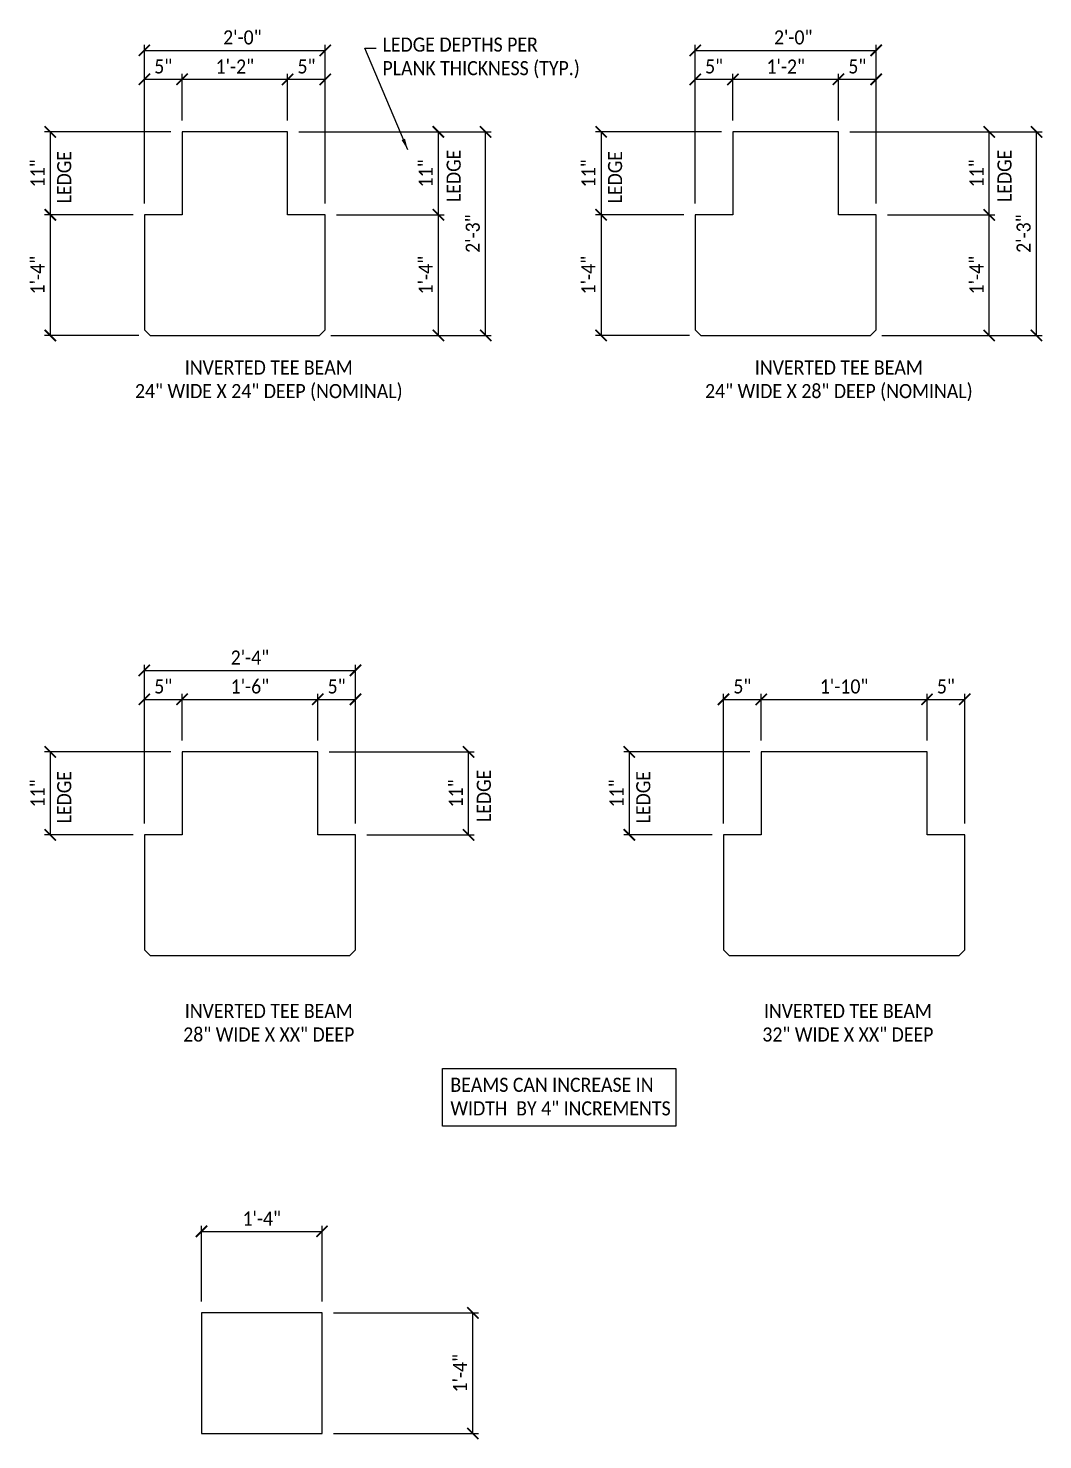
# Model space of a CAD drawing. Header units: inches. Extents: x -3086 to -2603, y 2997 to 3341.
# Drawn here: x -2962.8 to -2828.3, y 3142.2 to 3329.4 of the extents above; entities that cross this region are included whole.
import ezdxf

# ---------------------------------------------------------------- set-up
doc = ezdxf.new("R2010")
doc.units = ezdxf.units.IN
doc.header["$LTSCALE"] = 0.5
doc.header["$MEASUREMENT"] = 0
doc.layers.add('PC Beams', color=1, linetype='Continuous')
doc.layers.add('PC PLK - DIMENSION', color=220, linetype='Continuous')
doc.layers.get('0').freeze()
doc.styles.add('CMC-NARROW', font='calibril.ttf', dxfattribs={"width": 0.9})
doc.dimstyles.new('CMC-NARROW', dxfattribs={"dimscale": 96, "dimtxt": 0.078125, "dimasz": 0.0625, "dimexe": 0.03125, "dimexo": 0.0625, "dimgap": 0.03125, "dimtad": 1, "dimdec": 4, "dimzin": 3, "dimdsep": 46, "dimlunit": 4, "dimtxsty": 'CMC-NARROW', "dimblk": 'ARCHTICK', "dimcen": 0, "dimclrd": 256, "dimclre": 256, "dimclrt": 256, "dimazin": 1, "dimtfac": 0.75, "dimtdec": 4, "dimtofl": 0, "dimtmove": 1, "dimatfit": 0, "dimfxl": 1, "dimtfillclr": 256, "dimfrac": 1, "dimtzin": 0, "dimlwd": -1, "dimlwe": -1, "dimarcsym": 0})

# ---------------------------------------------------------------- blocks, each defined once
blk = doc.blocks.new('_ArchTick')
at = {"color": 0, "linetype": 'ByBlock', "const_width": 0.15}
blk.add_lwpolyline([(-0.5, -0.5), (0.5, 0.5)], dxfattribs=at)
blk = doc.blocks.new('*D322')
at = {"layer": 'Defpoints', "color": 0, "transparency": 16777216}
for p in [(-2850.36, 3326.5), (-2874.36, 3304.69), (-2850.36, 3304.69)]:
    blk.add_point(p, dxfattribs=at)
at = {"layer": 'PC PLK - DIMENSION', "transparency": 16777216}
for p, q in [((-2874.36, 3306.19), (-2874.36, 3327.25)), ((-2850.36, 3306.19), (-2850.36, 3327.25)), ((-2874.36, 3326.5), (-2850.36, 3326.5))]:
    blk.add_line(p, q, dxfattribs=at)
at = {"layer": 'PC PLK - DIMENSION', "transparency": 16777216, "xscale": 1.5, "yscale": 1.5, "zscale": 1.5, "rotation": 180}
blk.add_blockref('_ArchTick', (-2874.36, 3326.5), dxfattribs=at)
at = {"layer": 'PC PLK - DIMENSION', "transparency": 16777216, "xscale": 1.5, "yscale": 1.5, "zscale": 1.5}
blk.add_blockref('_ArchTick', (-2850.36, 3326.5), dxfattribs=at)
at = {"layer": 'PC PLK - DIMENSION', "transparency": 16777216, "insert": (-2861.36, 3328.21), "char_height": 1.875, "attachment_point": 5, "style": 'CMC-NARROW'}
blk.add_mtext('2\'-0"', dxfattribs=at)
blk = doc.blocks.new('*D323')
at = {"layer": 'Defpoints', "color": 0, "transparency": 16777216}
for p in [(-2869.36, 3322.66), (-2869.36, 3315.69), (-2874.36, 3304.69)]:
    blk.add_point(p, dxfattribs=at)
at = {"layer": 'PC PLK - DIMENSION', "transparency": 16777216}
for p, q in [((-2874.36, 3306.19), (-2874.36, 3323.41)), ((-2869.36, 3317.19), (-2869.36, 3323.41)), ((-2874.36, 3322.66), (-2869.36, 3322.66))]:
    blk.add_line(p, q, dxfattribs=at)
at = {"layer": 'PC PLK - DIMENSION', "transparency": 16777216, "xscale": 1.5, "yscale": 1.5, "zscale": 1.5, "rotation": 180}
blk.add_blockref('_ArchTick', (-2874.36, 3322.66), dxfattribs=at)
at = {"layer": 'PC PLK - DIMENSION', "transparency": 16777216, "xscale": 1.5, "yscale": 1.5, "zscale": 1.5}
blk.add_blockref('_ArchTick', (-2869.36, 3322.66), dxfattribs=at)
at = {"layer": 'PC PLK - DIMENSION', "transparency": 16777216, "insert": (-2871.86, 3324.36), "char_height": 1.875, "attachment_point": 5, "style": 'CMC-NARROW'}
blk.add_mtext('5"', dxfattribs=at)
blk = doc.blocks.new('*D324')
at = {"layer": 'Defpoints', "color": 0, "transparency": 16777216}
for p in [(-2855.36, 3322.66), (-2869.36, 3315.69), (-2855.36, 3315.69)]:
    blk.add_point(p, dxfattribs=at)
at = {"layer": 'PC PLK - DIMENSION', "transparency": 16777216}
for p, q in [((-2869.36, 3317.19), (-2869.36, 3323.41)), ((-2855.36, 3317.19), (-2855.36, 3323.41)), ((-2869.36, 3322.66), (-2855.36, 3322.66))]:
    blk.add_line(p, q, dxfattribs=at)
at = {"layer": 'PC PLK - DIMENSION', "transparency": 16777216, "xscale": 1.5, "yscale": 1.5, "zscale": 1.5, "rotation": 180}
blk.add_blockref('_ArchTick', (-2869.36, 3322.66), dxfattribs=at)
at = {"layer": 'PC PLK - DIMENSION', "transparency": 16777216, "xscale": 1.5, "yscale": 1.5, "zscale": 1.5}
blk.add_blockref('_ArchTick', (-2855.36, 3322.66), dxfattribs=at)
at = {"layer": 'PC PLK - DIMENSION', "transparency": 16777216, "insert": (-2862.36, 3324.35), "char_height": 1.875, "attachment_point": 5, "style": 'CMC-NARROW'}
blk.add_mtext('1\'-2"', dxfattribs=at)
blk = doc.blocks.new('*D325')
at = {"layer": 'Defpoints', "color": 0, "transparency": 16777216}
for p in [(-2850.36, 3322.66), (-2855.36, 3315.69), (-2850.36, 3304.69)]:
    blk.add_point(p, dxfattribs=at)
at = {"layer": 'PC PLK - DIMENSION', "transparency": 16777216}
for p, q in [((-2855.36, 3317.19), (-2855.36, 3323.41)), ((-2850.36, 3306.19), (-2850.36, 3323.41)), ((-2855.36, 3322.66), (-2850.36, 3322.66))]:
    blk.add_line(p, q, dxfattribs=at)
at = {"layer": 'PC PLK - DIMENSION', "transparency": 16777216, "xscale": 1.5, "yscale": 1.5, "zscale": 1.5, "rotation": 180}
blk.add_blockref('_ArchTick', (-2855.36, 3322.66), dxfattribs=at)
at = {"layer": 'PC PLK - DIMENSION', "transparency": 16777216, "xscale": 1.5, "yscale": 1.5, "zscale": 1.5}
blk.add_blockref('_ArchTick', (-2850.36, 3322.66), dxfattribs=at)
at = {"layer": 'PC PLK - DIMENSION', "transparency": 16777216, "insert": (-2852.86, 3324.36), "char_height": 1.875, "attachment_point": 5, "style": 'CMC-NARROW'}
blk.add_mtext('5"', dxfattribs=at)
blk = doc.blocks.new('*D326')
at = {"layer": 'Defpoints', "color": 0, "transparency": 16777216}
for p in [(-2855.36, 3315.69), (-2829.09, 3315.69), (-2851.11, 3288.69)]:
    blk.add_point(p, dxfattribs=at)
at = {"layer": 'PC PLK - DIMENSION', "transparency": 16777216}
for p, q in [((-2853.86, 3315.69), (-2828.34, 3315.69)), ((-2829.09, 3288.69), (-2829.09, 3315.69)), ((-2849.61, 3288.69), (-2828.34, 3288.69))]:
    blk.add_line(p, q, dxfattribs=at)
at = {"layer": 'PC PLK - DIMENSION', "transparency": 16777216, "xscale": 1.5, "yscale": 1.5, "zscale": 1.5}
for p, rotation in [((-2829.09, 3315.69), 90), ((-2829.09, 3288.69), 270)]:
    blk.add_blockref('_ArchTick', p, dxfattribs=dict(at, rotation=rotation))
at = {"layer": 'PC PLK - DIMENSION', "transparency": 16777216, "insert": (-2830.79, 3302.19), "char_height": 1.875, "attachment_point": 5, "rotation": 90, "style": 'CMC-NARROW'}
blk.add_mtext('2\'-3"', dxfattribs=at)
blk = doc.blocks.new('*D327')
at = {"layer": 'Defpoints', "color": 0, "transparency": 16777216}
for p in [(-2850.36, 3304.69), (-2835.36, 3304.69), (-2851.11, 3288.69)]:
    blk.add_point(p, dxfattribs=at)
at = {"layer": 'PC PLK - DIMENSION', "transparency": 16777216}
for p, q in [((-2848.86, 3304.69), (-2834.61, 3304.69)), ((-2835.36, 3288.69), (-2835.36, 3304.69)), ((-2849.61, 3288.69), (-2834.61, 3288.69))]:
    blk.add_line(p, q, dxfattribs=at)
at = {"layer": 'PC PLK - DIMENSION', "transparency": 16777216, "xscale": 1.5, "yscale": 1.5, "zscale": 1.5}
for p, rotation in [((-2835.36, 3304.69), 90), ((-2835.36, 3288.69), 270)]:
    blk.add_blockref('_ArchTick', p, dxfattribs=dict(at, rotation=rotation))
at = {"layer": 'PC PLK - DIMENSION', "transparency": 16777216, "insert": (-2837.05, 3296.69), "char_height": 1.875, "attachment_point": 5, "rotation": 90, "style": 'CMC-NARROW'}
blk.add_mtext('1\'-4"', dxfattribs=at)
blk = doc.blocks.new('*D328')
at = {"layer": 'Defpoints', "color": 0, "transparency": 16777216}
for p in [(-2855.36, 3315.69), (-2835.36, 3315.69), (-2850.36, 3304.69)]:
    blk.add_point(p, dxfattribs=at)
at = {"layer": 'PC PLK - DIMENSION', "transparency": 16777216}
for p, q in [((-2853.86, 3315.69), (-2834.61, 3315.69)), ((-2835.36, 3304.69), (-2835.36, 3315.69)), ((-2848.86, 3304.69), (-2834.61, 3304.69))]:
    blk.add_line(p, q, dxfattribs=at)
at = {"layer": 'PC PLK - DIMENSION', "transparency": 16777216, "xscale": 1.5, "yscale": 1.5, "zscale": 1.5}
for p, rotation in [((-2835.36, 3315.69), 90), ((-2835.36, 3304.69), 270)]:
    blk.add_blockref('_ArchTick', p, dxfattribs=dict(at, rotation=rotation))
at = {"layer": 'PC PLK - DIMENSION', "transparency": 16777216, "insert": (-2837.05, 3310.19), "char_height": 1.875, "attachment_point": 5, "rotation": 90, "style": 'CMC-NARROW'}
blk.add_mtext('11"', dxfattribs=at)
blk = doc.blocks.new('*D333')
at = {"layer": 'Defpoints', "color": 0, "transparency": 16777216}
for p in [(-2869.36, 3315.69), (-2886.84, 3304.69), (-2874.36, 3304.69)]:
    blk.add_point(p, dxfattribs=at)
at = {"layer": 'PC PLK - DIMENSION', "transparency": 16777216}
for p, q in [((-2870.86, 3315.69), (-2887.59, 3315.69)), ((-2886.84, 3315.69), (-2886.84, 3304.69)), ((-2875.86, 3304.69), (-2887.59, 3304.69))]:
    blk.add_line(p, q, dxfattribs=at)
at = {"layer": 'PC PLK - DIMENSION', "transparency": 16777216, "xscale": 1.5, "yscale": 1.5, "zscale": 1.5}
for p, rotation in [((-2886.84, 3315.69), 90), ((-2886.84, 3304.69), 270)]:
    blk.add_blockref('_ArchTick', p, dxfattribs=dict(at, rotation=rotation))
at = {"layer": 'PC PLK - DIMENSION', "transparency": 16777216, "insert": (-2888.53, 3310.19), "char_height": 1.875, "attachment_point": 5, "rotation": 90, "style": 'CMC-NARROW'}
blk.add_mtext('11"', dxfattribs=at)
blk = doc.blocks.new('*D334')
at = {"layer": 'Defpoints', "color": 0, "transparency": 16777216}
for p in [(-2874.36, 3304.69), (-2886.84, 3288.69), (-2873.61, 3288.69)]:
    blk.add_point(p, dxfattribs=at)
at = {"layer": 'PC PLK - DIMENSION', "transparency": 16777216}
for p, q in [((-2875.86, 3304.69), (-2887.59, 3304.69)), ((-2886.84, 3304.69), (-2886.84, 3288.69)), ((-2875.11, 3288.69), (-2887.59, 3288.69))]:
    blk.add_line(p, q, dxfattribs=at)
at = {"layer": 'PC PLK - DIMENSION', "transparency": 16777216, "xscale": 1.5, "yscale": 1.5, "zscale": 1.5}
for p, rotation in [((-2886.84, 3304.69), 90), ((-2886.84, 3288.69), 270)]:
    blk.add_blockref('_ArchTick', p, dxfattribs=dict(at, rotation=rotation))
at = {"layer": 'PC PLK - DIMENSION', "transparency": 16777216, "insert": (-2888.54, 3296.69), "char_height": 1.875, "attachment_point": 5, "rotation": 90, "style": 'CMC-NARROW'}
blk.add_mtext('1\'-4"', dxfattribs=at)
blk = doc.blocks.new('*D370')
at = {"layer": 'Defpoints', "color": 0, "transparency": 16777216}
for p in [(-2923.43, 3326.5), (-2947.43, 3304.69), (-2923.43, 3304.69)]:
    blk.add_point(p, dxfattribs=at)
at = {"layer": 'PC PLK - DIMENSION', "transparency": 16777216}
for p, q in [((-2947.43, 3306.19), (-2947.43, 3327.25)), ((-2923.43, 3306.19), (-2923.43, 3327.25)), ((-2947.43, 3326.5), (-2923.43, 3326.5))]:
    blk.add_line(p, q, dxfattribs=at)
at = {"layer": 'PC PLK - DIMENSION', "transparency": 16777216, "xscale": 1.5, "yscale": 1.5, "zscale": 1.5, "rotation": 180}
blk.add_blockref('_ArchTick', (-2947.43, 3326.5), dxfattribs=at)
at = {"layer": 'PC PLK - DIMENSION', "transparency": 16777216, "xscale": 1.5, "yscale": 1.5, "zscale": 1.5}
blk.add_blockref('_ArchTick', (-2923.43, 3326.5), dxfattribs=at)
at = {"layer": 'PC PLK - DIMENSION', "transparency": 16777216, "insert": (-2934.43, 3328.21), "char_height": 1.875, "attachment_point": 5, "style": 'CMC-NARROW'}
blk.add_mtext('2\'-0"', dxfattribs=at)
blk = doc.blocks.new('*D371')
at = {"layer": 'Defpoints', "color": 0, "transparency": 16777216}
for p in [(-2942.43, 3322.66), (-2942.43, 3315.69), (-2947.43, 3304.69)]:
    blk.add_point(p, dxfattribs=at)
at = {"layer": 'PC PLK - DIMENSION', "transparency": 16777216}
for p, q in [((-2947.43, 3306.19), (-2947.43, 3323.41)), ((-2942.43, 3317.19), (-2942.43, 3323.41)), ((-2947.43, 3322.66), (-2942.43, 3322.66))]:
    blk.add_line(p, q, dxfattribs=at)
at = {"layer": 'PC PLK - DIMENSION', "transparency": 16777216, "xscale": 1.5, "yscale": 1.5, "zscale": 1.5, "rotation": 180}
blk.add_blockref('_ArchTick', (-2947.43, 3322.66), dxfattribs=at)
at = {"layer": 'PC PLK - DIMENSION', "transparency": 16777216, "xscale": 1.5, "yscale": 1.5, "zscale": 1.5}
blk.add_blockref('_ArchTick', (-2942.43, 3322.66), dxfattribs=at)
at = {"layer": 'PC PLK - DIMENSION', "transparency": 16777216, "insert": (-2944.93, 3324.36), "char_height": 1.875, "attachment_point": 5, "style": 'CMC-NARROW'}
blk.add_mtext('5"', dxfattribs=at)
blk = doc.blocks.new('*D372')
at = {"layer": 'Defpoints', "color": 0, "transparency": 16777216}
for p in [(-2928.43, 3322.66), (-2942.43, 3315.69), (-2928.43, 3315.69)]:
    blk.add_point(p, dxfattribs=at)
at = {"layer": 'PC PLK - DIMENSION', "transparency": 16777216}
for p, q in [((-2942.43, 3317.19), (-2942.43, 3323.41)), ((-2928.43, 3317.19), (-2928.43, 3323.41)), ((-2942.43, 3322.66), (-2928.43, 3322.66))]:
    blk.add_line(p, q, dxfattribs=at)
at = {"layer": 'PC PLK - DIMENSION', "transparency": 16777216, "xscale": 1.5, "yscale": 1.5, "zscale": 1.5, "rotation": 180}
blk.add_blockref('_ArchTick', (-2942.43, 3322.66), dxfattribs=at)
at = {"layer": 'PC PLK - DIMENSION', "transparency": 16777216, "xscale": 1.5, "yscale": 1.5, "zscale": 1.5}
blk.add_blockref('_ArchTick', (-2928.43, 3322.66), dxfattribs=at)
at = {"layer": 'PC PLK - DIMENSION', "transparency": 16777216, "insert": (-2935.43, 3324.35), "char_height": 1.875, "attachment_point": 5, "style": 'CMC-NARROW'}
blk.add_mtext('1\'-2"', dxfattribs=at)
blk = doc.blocks.new('*D373')
at = {"layer": 'Defpoints', "color": 0, "transparency": 16777216}
for p in [(-2923.43, 3322.66), (-2928.43, 3315.69), (-2923.43, 3304.69)]:
    blk.add_point(p, dxfattribs=at)
at = {"layer": 'PC PLK - DIMENSION', "transparency": 16777216}
for p, q in [((-2928.43, 3317.19), (-2928.43, 3323.41)), ((-2923.43, 3306.19), (-2923.43, 3323.41)), ((-2928.43, 3322.66), (-2923.43, 3322.66))]:
    blk.add_line(p, q, dxfattribs=at)
at = {"layer": 'PC PLK - DIMENSION', "transparency": 16777216, "xscale": 1.5, "yscale": 1.5, "zscale": 1.5, "rotation": 180}
blk.add_blockref('_ArchTick', (-2928.43, 3322.66), dxfattribs=at)
at = {"layer": 'PC PLK - DIMENSION', "transparency": 16777216, "xscale": 1.5, "yscale": 1.5, "zscale": 1.5}
blk.add_blockref('_ArchTick', (-2923.43, 3322.66), dxfattribs=at)
at = {"layer": 'PC PLK - DIMENSION', "transparency": 16777216, "insert": (-2925.93, 3324.36), "char_height": 1.875, "attachment_point": 5, "style": 'CMC-NARROW'}
blk.add_mtext('5"', dxfattribs=at)
blk = doc.blocks.new('*D374')
at = {"layer": 'Defpoints', "color": 0, "transparency": 16777216}
for p in [(-2928.43, 3315.69), (-2902.16, 3315.69), (-2924.18, 3288.69)]:
    blk.add_point(p, dxfattribs=at)
at = {"layer": 'PC PLK - DIMENSION', "transparency": 16777216}
for p, q in [((-2926.93, 3315.69), (-2901.41, 3315.69)), ((-2902.16, 3288.69), (-2902.16, 3315.69)), ((-2922.68, 3288.69), (-2901.41, 3288.69))]:
    blk.add_line(p, q, dxfattribs=at)
at = {"layer": 'PC PLK - DIMENSION', "transparency": 16777216, "xscale": 1.5, "yscale": 1.5, "zscale": 1.5}
for p, rotation in [((-2902.16, 3315.69), 90), ((-2902.16, 3288.69), 270)]:
    blk.add_blockref('_ArchTick', p, dxfattribs=dict(at, rotation=rotation))
at = {"layer": 'PC PLK - DIMENSION', "transparency": 16777216, "insert": (-2903.86, 3302.19), "char_height": 1.875, "attachment_point": 5, "rotation": 90, "style": 'CMC-NARROW'}
blk.add_mtext('2\'-3"', dxfattribs=at)
blk = doc.blocks.new('*D375')
at = {"layer": 'Defpoints', "color": 0, "transparency": 16777216}
for p in [(-2923.43, 3304.69), (-2908.43, 3304.69), (-2924.18, 3288.69)]:
    blk.add_point(p, dxfattribs=at)
at = {"layer": 'PC PLK - DIMENSION', "transparency": 16777216}
for p, q in [((-2921.93, 3304.69), (-2907.68, 3304.69)), ((-2908.43, 3288.69), (-2908.43, 3304.69)), ((-2922.68, 3288.69), (-2907.68, 3288.69))]:
    blk.add_line(p, q, dxfattribs=at)
at = {"layer": 'PC PLK - DIMENSION', "transparency": 16777216, "xscale": 1.5, "yscale": 1.5, "zscale": 1.5}
for p, rotation in [((-2908.43, 3304.69), 90), ((-2908.43, 3288.69), 270)]:
    blk.add_blockref('_ArchTick', p, dxfattribs=dict(at, rotation=rotation))
at = {"layer": 'PC PLK - DIMENSION', "transparency": 16777216, "insert": (-2910.12, 3296.69), "char_height": 1.875, "attachment_point": 5, "rotation": 90, "style": 'CMC-NARROW'}
blk.add_mtext('1\'-4"', dxfattribs=at)
blk = doc.blocks.new('*D376')
at = {"layer": 'Defpoints', "color": 0, "transparency": 16777216}
for p in [(-2928.43, 3315.69), (-2908.43, 3315.69), (-2923.43, 3304.69)]:
    blk.add_point(p, dxfattribs=at)
at = {"layer": 'PC PLK - DIMENSION', "transparency": 16777216}
for p, q in [((-2926.93, 3315.69), (-2907.68, 3315.69)), ((-2908.43, 3304.69), (-2908.43, 3315.69)), ((-2921.93, 3304.69), (-2907.68, 3304.69))]:
    blk.add_line(p, q, dxfattribs=at)
at = {"layer": 'PC PLK - DIMENSION', "transparency": 16777216, "xscale": 1.5, "yscale": 1.5, "zscale": 1.5}
for p, rotation in [((-2908.43, 3315.69), 90), ((-2908.43, 3304.69), 270)]:
    blk.add_blockref('_ArchTick', p, dxfattribs=dict(at, rotation=rotation))
at = {"layer": 'PC PLK - DIMENSION', "transparency": 16777216, "insert": (-2910.12, 3310.19), "char_height": 1.875, "attachment_point": 5, "rotation": 90, "style": 'CMC-NARROW'}
blk.add_mtext('11"', dxfattribs=at)
blk = doc.blocks.new('*D377')
at = {"layer": 'Defpoints', "color": 0, "transparency": 16777216}
for p in [(-2942.43, 3315.69), (-2959.91, 3304.69), (-2947.43, 3304.69)]:
    blk.add_point(p, dxfattribs=at)
at = {"layer": 'PC PLK - DIMENSION', "transparency": 16777216}
for p, q in [((-2943.93, 3315.69), (-2960.66, 3315.69)), ((-2959.91, 3315.69), (-2959.91, 3304.69)), ((-2948.93, 3304.69), (-2960.66, 3304.69))]:
    blk.add_line(p, q, dxfattribs=at)
at = {"layer": 'PC PLK - DIMENSION', "transparency": 16777216, "xscale": 1.5, "yscale": 1.5, "zscale": 1.5}
for p, rotation in [((-2959.91, 3315.69), 90), ((-2959.91, 3304.69), 270)]:
    blk.add_blockref('_ArchTick', p, dxfattribs=dict(at, rotation=rotation))
at = {"layer": 'PC PLK - DIMENSION', "transparency": 16777216, "insert": (-2961.6, 3310.19), "char_height": 1.875, "attachment_point": 5, "rotation": 90, "style": 'CMC-NARROW'}
blk.add_mtext('11"', dxfattribs=at)
blk = doc.blocks.new('*D378')
at = {"layer": 'Defpoints', "color": 0, "transparency": 16777216}
for p in [(-2947.43, 3304.69), (-2959.91, 3288.69), (-2946.68, 3288.69)]:
    blk.add_point(p, dxfattribs=at)
at = {"layer": 'PC PLK - DIMENSION', "transparency": 16777216}
for p, q in [((-2948.93, 3304.69), (-2960.66, 3304.69)), ((-2959.91, 3304.69), (-2959.91, 3288.69)), ((-2948.18, 3288.69), (-2960.66, 3288.69))]:
    blk.add_line(p, q, dxfattribs=at)
at = {"layer": 'PC PLK - DIMENSION', "transparency": 16777216, "xscale": 1.5, "yscale": 1.5, "zscale": 1.5}
for p, rotation in [((-2959.91, 3304.69), 90), ((-2959.91, 3288.69), 270)]:
    blk.add_blockref('_ArchTick', p, dxfattribs=dict(at, rotation=rotation))
at = {"layer": 'PC PLK - DIMENSION', "transparency": 16777216, "insert": (-2961.61, 3296.69), "char_height": 1.875, "attachment_point": 5, "rotation": 90, "style": 'CMC-NARROW'}
blk.add_mtext('1\'-4"', dxfattribs=at)
blk = doc.blocks.new('*D379')
at = {"layer": 'Defpoints', "color": 0, "transparency": 16777216}
for p in [(-2919.43, 3244.26), (-2947.43, 3222.45), (-2919.43, 3222.45)]:
    blk.add_point(p, dxfattribs=at)
at = {"layer": 'PC PLK - DIMENSION', "transparency": 16777216}
for p, q in [((-2947.43, 3223.95), (-2947.43, 3245.01)), ((-2919.43, 3223.95), (-2919.43, 3245.01)), ((-2947.43, 3244.26), (-2919.43, 3244.26))]:
    blk.add_line(p, q, dxfattribs=at)
at = {"layer": 'PC PLK - DIMENSION', "transparency": 16777216, "xscale": 1.5, "yscale": 1.5, "zscale": 1.5, "rotation": 180}
blk.add_blockref('_ArchTick', (-2947.43, 3244.26), dxfattribs=at)
at = {"layer": 'PC PLK - DIMENSION', "transparency": 16777216, "xscale": 1.5, "yscale": 1.5, "zscale": 1.5}
blk.add_blockref('_ArchTick', (-2919.43, 3244.26), dxfattribs=at)
at = {"layer": 'PC PLK - DIMENSION', "transparency": 16777216, "insert": (-2933.43, 3245.96), "char_height": 1.875, "attachment_point": 5, "style": 'CMC-NARROW'}
blk.add_mtext('2\'-4"', dxfattribs=at)
blk = doc.blocks.new('*D380')
at = {"layer": 'Defpoints', "color": 0, "transparency": 16777216}
for p in [(-2942.43, 3240.42), (-2942.43, 3233.45), (-2947.43, 3222.45)]:
    blk.add_point(p, dxfattribs=at)
at = {"layer": 'PC PLK - DIMENSION', "transparency": 16777216}
for p, q in [((-2947.43, 3223.95), (-2947.43, 3241.17)), ((-2942.43, 3234.95), (-2942.43, 3241.17)), ((-2947.43, 3240.42), (-2942.43, 3240.42))]:
    blk.add_line(p, q, dxfattribs=at)
at = {"layer": 'PC PLK - DIMENSION', "transparency": 16777216, "xscale": 1.5, "yscale": 1.5, "zscale": 1.5, "rotation": 180}
blk.add_blockref('_ArchTick', (-2947.43, 3240.42), dxfattribs=at)
at = {"layer": 'PC PLK - DIMENSION', "transparency": 16777216, "xscale": 1.5, "yscale": 1.5, "zscale": 1.5}
blk.add_blockref('_ArchTick', (-2942.43, 3240.42), dxfattribs=at)
at = {"layer": 'PC PLK - DIMENSION', "transparency": 16777216, "insert": (-2944.93, 3242.12), "char_height": 1.875, "attachment_point": 5, "style": 'CMC-NARROW'}
blk.add_mtext('5"', dxfattribs=at)
blk = doc.blocks.new('*D381')
at = {"layer": 'Defpoints', "color": 0, "transparency": 16777216}
for p in [(-2924.43, 3240.42), (-2942.43, 3233.45), (-2924.43, 3233.45)]:
    blk.add_point(p, dxfattribs=at)
at = {"layer": 'PC PLK - DIMENSION', "transparency": 16777216}
for p, q in [((-2942.43, 3234.95), (-2942.43, 3241.17)), ((-2924.43, 3234.95), (-2924.43, 3241.17)), ((-2942.43, 3240.42), (-2924.43, 3240.42))]:
    blk.add_line(p, q, dxfattribs=at)
at = {"layer": 'PC PLK - DIMENSION', "transparency": 16777216, "xscale": 1.5, "yscale": 1.5, "zscale": 1.5, "rotation": 180}
blk.add_blockref('_ArchTick', (-2942.43, 3240.42), dxfattribs=at)
at = {"layer": 'PC PLK - DIMENSION', "transparency": 16777216, "xscale": 1.5, "yscale": 1.5, "zscale": 1.5}
blk.add_blockref('_ArchTick', (-2924.43, 3240.42), dxfattribs=at)
at = {"layer": 'PC PLK - DIMENSION', "transparency": 16777216, "insert": (-2933.43, 3242.12), "char_height": 1.875, "attachment_point": 5, "style": 'CMC-NARROW'}
blk.add_mtext('1\'-6"', dxfattribs=at)
blk = doc.blocks.new('*D382')
at = {"layer": 'Defpoints', "color": 0, "transparency": 16777216}
for p in [(-2919.43, 3240.42), (-2924.43, 3233.45), (-2919.43, 3222.45)]:
    blk.add_point(p, dxfattribs=at)
at = {"layer": 'PC PLK - DIMENSION', "transparency": 16777216}
for p, q in [((-2924.43, 3234.95), (-2924.43, 3241.17)), ((-2919.43, 3223.95), (-2919.43, 3241.17)), ((-2924.43, 3240.42), (-2919.43, 3240.42))]:
    blk.add_line(p, q, dxfattribs=at)
at = {"layer": 'PC PLK - DIMENSION', "transparency": 16777216, "xscale": 1.5, "yscale": 1.5, "zscale": 1.5, "rotation": 180}
blk.add_blockref('_ArchTick', (-2924.43, 3240.42), dxfattribs=at)
at = {"layer": 'PC PLK - DIMENSION', "transparency": 16777216, "xscale": 1.5, "yscale": 1.5, "zscale": 1.5}
blk.add_blockref('_ArchTick', (-2919.43, 3240.42), dxfattribs=at)
at = {"layer": 'PC PLK - DIMENSION', "transparency": 16777216, "insert": (-2921.93, 3242.12), "char_height": 1.875, "attachment_point": 5, "style": 'CMC-NARROW'}
blk.add_mtext('5"', dxfattribs=at)
blk = doc.blocks.new('*D385')
at = {"layer": 'Defpoints', "color": 0, "transparency": 16777216}
for p in [(-2924.43, 3233.45), (-2904.43, 3233.45), (-2919.43, 3222.45)]:
    blk.add_point(p, dxfattribs=at)
at = {"layer": 'PC PLK - DIMENSION', "transparency": 16777216}
for p, q in [((-2922.93, 3233.45), (-2903.68, 3233.45)), ((-2904.43, 3222.45), (-2904.43, 3233.45)), ((-2917.93, 3222.45), (-2903.68, 3222.45))]:
    blk.add_line(p, q, dxfattribs=at)
at = {"layer": 'PC PLK - DIMENSION', "transparency": 16777216, "xscale": 1.5, "yscale": 1.5, "zscale": 1.5}
for p, rotation in [((-2904.43, 3233.45), 90), ((-2904.43, 3222.45), 270)]:
    blk.add_blockref('_ArchTick', p, dxfattribs=dict(at, rotation=rotation))
at = {"layer": 'PC PLK - DIMENSION', "transparency": 16777216, "insert": (-2906.12, 3227.95), "char_height": 1.875, "attachment_point": 5, "rotation": 90, "style": 'CMC-NARROW'}
blk.add_mtext('11"', dxfattribs=at)
blk = doc.blocks.new('*D386')
at = {"layer": 'Defpoints', "color": 0, "transparency": 16777216}
for p in [(-2942.43, 3233.45), (-2959.91, 3222.45), (-2947.43, 3222.45)]:
    blk.add_point(p, dxfattribs=at)
at = {"layer": 'PC PLK - DIMENSION', "transparency": 16777216}
for p, q in [((-2943.93, 3233.45), (-2960.66, 3233.45)), ((-2959.91, 3233.45), (-2959.91, 3222.45)), ((-2948.93, 3222.45), (-2960.66, 3222.45))]:
    blk.add_line(p, q, dxfattribs=at)
at = {"layer": 'PC PLK - DIMENSION', "transparency": 16777216, "xscale": 1.5, "yscale": 1.5, "zscale": 1.5}
for p, rotation in [((-2959.91, 3233.45), 90), ((-2959.91, 3222.45), 270)]:
    blk.add_blockref('_ArchTick', p, dxfattribs=dict(at, rotation=rotation))
at = {"layer": 'PC PLK - DIMENSION', "transparency": 16777216, "insert": (-2961.6, 3227.95), "char_height": 1.875, "attachment_point": 5, "rotation": 90, "style": 'CMC-NARROW'}
blk.add_mtext('11"', dxfattribs=at)
blk = doc.blocks.new('*D388')
at = {"layer": 'Defpoints', "color": 0, "transparency": 16777216}
for p in [(-2923.86, 3169.85), (-2939.86, 3159.04), (-2923.86, 3159.04)]:
    blk.add_point(p, dxfattribs=at)
at = {"layer": 'PC PLK - DIMENSION', "transparency": 16777216}
for p, q in [((-2939.86, 3160.54), (-2939.86, 3170.6)), ((-2939.86, 3169.85), (-2923.86, 3169.85)), ((-2923.86, 3160.54), (-2923.86, 3170.6))]:
    blk.add_line(p, q, dxfattribs=at)
at = {"layer": 'PC PLK - DIMENSION', "transparency": 16777216, "xscale": 1.5, "yscale": 1.5, "zscale": 1.5, "rotation": 180}
blk.add_blockref('_ArchTick', (-2939.86, 3169.85), dxfattribs=at)
at = {"layer": 'PC PLK - DIMENSION', "transparency": 16777216, "xscale": 1.5, "yscale": 1.5, "zscale": 1.5}
blk.add_blockref('_ArchTick', (-2923.86, 3169.85), dxfattribs=at)
at = {"layer": 'PC PLK - DIMENSION', "transparency": 16777216, "insert": (-2931.86, 3171.55), "char_height": 1.875, "attachment_point": 5, "style": 'CMC-NARROW'}
blk.add_mtext('1\'-4"', dxfattribs=at)
blk = doc.blocks.new('*D389')
at = {"layer": 'Defpoints', "color": 0, "transparency": 16777216}
for p in [(-2865.61, 3240.42), (-2865.61, 3233.45), (-2870.61, 3222.45)]:
    blk.add_point(p, dxfattribs=at)
at = {"layer": 'PC PLK - DIMENSION', "transparency": 16777216}
for p, q in [((-2870.61, 3223.95), (-2870.61, 3241.17)), ((-2865.61, 3234.95), (-2865.61, 3241.17)), ((-2870.61, 3240.42), (-2865.61, 3240.42))]:
    blk.add_line(p, q, dxfattribs=at)
at = {"layer": 'PC PLK - DIMENSION', "transparency": 16777216, "xscale": 1.5, "yscale": 1.5, "zscale": 1.5, "rotation": 180}
blk.add_blockref('_ArchTick', (-2870.61, 3240.42), dxfattribs=at)
at = {"layer": 'PC PLK - DIMENSION', "transparency": 16777216, "xscale": 1.5, "yscale": 1.5, "zscale": 1.5}
blk.add_blockref('_ArchTick', (-2865.61, 3240.42), dxfattribs=at)
at = {"layer": 'PC PLK - DIMENSION', "transparency": 16777216, "insert": (-2868.11, 3242.12), "char_height": 1.875, "attachment_point": 5, "style": 'CMC-NARROW'}
blk.add_mtext('5"', dxfattribs=at)
blk = doc.blocks.new('*D390')
at = {"layer": 'Defpoints', "color": 0, "transparency": 16777216}
for p in [(-2843.61, 3240.42), (-2865.61, 3233.45), (-2843.61, 3233.45)]:
    blk.add_point(p, dxfattribs=at)
at = {"layer": 'PC PLK - DIMENSION', "transparency": 16777216}
for p, q in [((-2865.61, 3234.95), (-2865.61, 3241.17)), ((-2843.61, 3234.95), (-2843.61, 3241.17)), ((-2865.61, 3240.42), (-2843.61, 3240.42))]:
    blk.add_line(p, q, dxfattribs=at)
at = {"layer": 'PC PLK - DIMENSION', "transparency": 16777216, "xscale": 1.5, "yscale": 1.5, "zscale": 1.5, "rotation": 180}
blk.add_blockref('_ArchTick', (-2865.61, 3240.42), dxfattribs=at)
at = {"layer": 'PC PLK - DIMENSION', "transparency": 16777216, "xscale": 1.5, "yscale": 1.5, "zscale": 1.5}
blk.add_blockref('_ArchTick', (-2843.61, 3240.42), dxfattribs=at)
at = {"layer": 'PC PLK - DIMENSION', "transparency": 16777216, "insert": (-2854.61, 3242.12), "char_height": 1.875, "attachment_point": 5, "style": 'CMC-NARROW'}
blk.add_mtext('1\'-10"', dxfattribs=at)
blk = doc.blocks.new('*D391')
at = {"layer": 'Defpoints', "color": 0, "transparency": 16777216}
for p in [(-2838.61, 3240.42), (-2843.61, 3233.45), (-2838.61, 3222.45)]:
    blk.add_point(p, dxfattribs=at)
at = {"layer": 'PC PLK - DIMENSION', "transparency": 16777216}
for p, q in [((-2843.61, 3234.95), (-2843.61, 3241.17)), ((-2838.61, 3223.95), (-2838.61, 3241.17)), ((-2843.61, 3240.42), (-2838.61, 3240.42))]:
    blk.add_line(p, q, dxfattribs=at)
at = {"layer": 'PC PLK - DIMENSION', "transparency": 16777216, "xscale": 1.5, "yscale": 1.5, "zscale": 1.5, "rotation": 180}
blk.add_blockref('_ArchTick', (-2843.61, 3240.42), dxfattribs=at)
at = {"layer": 'PC PLK - DIMENSION', "transparency": 16777216, "xscale": 1.5, "yscale": 1.5, "zscale": 1.5}
blk.add_blockref('_ArchTick', (-2838.61, 3240.42), dxfattribs=at)
at = {"layer": 'PC PLK - DIMENSION', "transparency": 16777216, "insert": (-2841.11, 3242.12), "char_height": 1.875, "attachment_point": 5, "style": 'CMC-NARROW'}
blk.add_mtext('5"', dxfattribs=at)
blk = doc.blocks.new('*D392')
at = {"layer": 'Defpoints', "color": 0, "transparency": 16777216}
for p in [(-2923.86, 3159.04), (-2903.86, 3159.04), (-2923.86, 3143.04)]:
    blk.add_point(p, dxfattribs=at)
at = {"layer": 'PC PLK - DIMENSION', "transparency": 16777216}
for p, q in [((-2922.36, 3159.04), (-2903.11, 3159.04)), ((-2903.86, 3143.04), (-2903.86, 3159.04)), ((-2922.36, 3143.04), (-2903.11, 3143.04))]:
    blk.add_line(p, q, dxfattribs=at)
at = {"layer": 'PC PLK - DIMENSION', "transparency": 16777216, "xscale": 1.5, "yscale": 1.5, "zscale": 1.5}
for p, rotation in [((-2903.86, 3159.04), 90), ((-2903.86, 3143.04), 270)]:
    blk.add_blockref('_ArchTick', p, dxfattribs=dict(at, rotation=rotation))
at = {"layer": 'PC PLK - DIMENSION', "transparency": 16777216, "insert": (-2905.55, 3151.04), "char_height": 1.875, "attachment_point": 5, "rotation": 90, "style": 'CMC-NARROW'}
blk.add_mtext('1\'-4"', dxfattribs=at)
blk = doc.blocks.new('*D393')
at = {"layer": 'Defpoints', "color": 0, "transparency": 16777216}
for p in [(-2865.61, 3233.45), (-2883.1, 3222.45), (-2870.61, 3222.45)]:
    blk.add_point(p, dxfattribs=at)
at = {"layer": 'PC PLK - DIMENSION', "transparency": 16777216}
for p, q in [((-2867.11, 3233.45), (-2883.85, 3233.45)), ((-2883.1, 3233.45), (-2883.1, 3222.45)), ((-2872.11, 3222.45), (-2883.85, 3222.45))]:
    blk.add_line(p, q, dxfattribs=at)
at = {"layer": 'PC PLK - DIMENSION', "transparency": 16777216, "xscale": 1.5, "yscale": 1.5, "zscale": 1.5}
for p, rotation in [((-2883.1, 3233.45), 90), ((-2883.1, 3222.45), 270)]:
    blk.add_blockref('_ArchTick', p, dxfattribs=dict(at, rotation=rotation))
at = {"layer": 'PC PLK - DIMENSION', "transparency": 16777216, "insert": (-2884.79, 3227.95), "char_height": 1.875, "attachment_point": 5, "rotation": 90, "style": 'CMC-NARROW'}
blk.add_mtext('11"', dxfattribs=at)

msp = doc.modelspace()

# ---------------------------------------------------------------- linework, layer by layer
at = {"layer": 'PC Beams'}
for points in [[(-2923.42754, 3289.43879), (-2923.42754, 3304.68879), (-2928.42754, 3304.68879), (-2928.42754, 3315.68879), (-2942.42754, 3315.68879), (-2942.42754, 3304.68879), (-2947.42754, 3304.68879), (-2947.42754, 3289.43879), (-2946.67754, 3288.68879), (-2924.17754, 3288.68879)], [(-2850.35888, 3289.43879), (-2850.35888, 3304.68879), (-2855.35888, 3304.68879), (-2855.35888, 3315.68879), (-2869.35888, 3315.68879), (-2869.35888, 3304.68879), (-2874.35888, 3304.68879), (-2874.35888, 3289.43879), (-2873.60888, 3288.68879), (-2851.10888, 3288.68879)], [(-2919.42754, 3207.19804), (-2919.42754, 3222.44804), (-2924.42754, 3222.44804), (-2924.42754, 3233.44804), (-2942.42754, 3233.44804), (-2942.42754, 3222.44804), (-2947.42754, 3222.44804), (-2947.42754, 3207.19804), (-2946.67754, 3206.44804), (-2920.17754, 3206.44804)], [(-2838.61125, 3207.19804), (-2838.61125, 3222.44804), (-2843.61125, 3222.44804), (-2843.61125, 3233.44804), (-2865.61125, 3233.44804), (-2865.61125, 3222.44804), (-2870.61125, 3222.44804), (-2870.61125, 3207.19804), (-2869.86125, 3206.44804), (-2839.36125, 3206.44804)], [(-2939.86119, 3143.04153), (-2923.86119, 3143.04153), (-2923.86119, 3159.04153), (-2939.86119, 3159.04153)]]:
    msp.add_lwpolyline(points, close=True, dxfattribs=at)
at = {"layer": 'PC PLK - DIMENSION'}
msp.add_lwpolyline([(-2907.87181, 3191.47165), (-2876.91111, 3191.47165), (-2876.91111, 3183.81773), (-2907.87181, 3183.81773)], close=True, dxfattribs=at)

# ---------------------------------------------------------------- texts
at = {"layer": 'PC PLK - DIMENSION', "char_height": 1.875, "style": 'CMC-NARROW'}
for s, insert, attachment_point in [('LEDGE DEPTHS PER \\PPLANK THICKNESS (TYP.)', (-2915.8413, 3328.20474), 1), ('INVERTED TEE BEAM\\P24" WIDE X 24" DEEP (NOMINAL)', (-2930.92846, 3282.66944), 5), ('INVERTED TEE BEAM\\P24" WIDE X 28" DEEP (NOMINAL)', (-2855.30864, 3282.66944), 5), ('INVERTED TEE BEAM\\P28" WIDE X XX" DEEP', (-2930.92846, 3197.51982), 5), ('INVERTED TEE BEAM\\P32" WIDE X XX" DEEP', (-2854.11217, 3197.51982), 5), ('BEAMS CAN INCREASE IN \\PWIDTH  BY 4" INCREMENTS', (-2906.83599, 3190.23396), 1)]:
    msp.add_mtext(s, dxfattribs=dict(at, insert=insert, attachment_point=attachment_point))
at = {"layer": 'PC PLK - DIMENSION', "char_height": 1.875, "attachment_point": 5, "rotation": 90, "style": 'CMC-NARROW'}
for insert in [(-2958.05522, 3309.67208), (-2906.3941, 3309.84773), (-2884.98657, 3309.67208), (-2833.32545, 3309.84773), (-2958.05522, 3227.43132), (-2902.3941, 3227.60697), (-2881.23893, 3227.43132)]:
    msp.add_mtext('LEDGE', dxfattribs=dict(at, insert=insert))

# ---------------------------------------------------------------- dimensions: what is measured, and where the dimension line sits
at = {"layer": 'PC PLK - DIMENSION'}
for base, p1, p2, picture, middle in [((-2923.42754, 3326.49985), (-2947.42754, 3304.68879), (-2923.42754, 3304.68879), '*D370', (-2934.42754, 3326.49985)), ((-2850.35888, 3326.49985), (-2874.35888, 3304.68879), (-2850.35888, 3304.68879), '*D322', (-2861.35888, 3326.49985)), ((-2919.42754, 3244.25909), (-2947.42754, 3222.44804), (-2919.42754, 3222.44804), '*D379', (-2933.42754, 3244.25909)), ((-2923.86119, 3169.85259), (-2939.86119, 3159.04153), (-2923.86119, 3159.04153), '*D388', (-2931.86119, 3169.85259))]:
    dim = msp.add_linear_dim(base=base, p1=p1, p2=p2, dimstyle='CMC-NARROW', override={"dimscale": 24}, dxfattribs=at)
    dim.commit()
    dim.dimension.update_dxf_attribs({"geometry": picture, "text_midpoint": middle, "dimtype": 160})
for base, p1, p2, picture, middle in [((-2942.42754, 3322.6561), (-2947.42754, 3304.68879), (-2942.42754, 3315.68879), '*D371', (-2944.92754, 3324.35586)), ((-2928.42754, 3322.6561), (-2942.42754, 3315.68879), (-2928.42754, 3315.68879), '*D372', (-2935.42754, 3324.35153)), ((-2923.42754, 3322.6561), (-2928.42754, 3315.68879), (-2923.42754, 3304.68879), '*D373', (-2925.92754, 3324.35586)), ((-2869.35888, 3322.6561), (-2874.35888, 3304.68879), (-2869.35888, 3315.68879), '*D323', (-2871.85888, 3324.35586)), ((-2855.35888, 3322.6561), (-2869.35888, 3315.68879), (-2855.35888, 3315.68879), '*D324', (-2862.35888, 3324.35153)), ((-2850.35888, 3322.6561), (-2855.35888, 3315.68879), (-2850.35888, 3304.68879), '*D325', (-2852.85888, 3324.35586)), ((-2942.42754, 3240.41534), (-2947.42754, 3222.44804), (-2942.42754, 3233.44804), '*D380', (-2944.92754, 3242.1151)), ((-2924.42754, 3240.41534), (-2942.42754, 3233.44804), (-2924.42754, 3233.44804), '*D381', (-2933.42754, 3242.12159)), ((-2919.42754, 3240.41534), (-2924.42754, 3233.44804), (-2919.42754, 3222.44804), '*D382', (-2921.92754, 3242.1151)), ((-2865.61125, 3240.41534), (-2870.61125, 3222.44804), (-2865.61125, 3233.44804), '*D389', (-2868.11125, 3242.1151)), ((-2843.61125, 3240.41534), (-2865.61125, 3233.44804), (-2843.61125, 3233.44804), '*D390', (-2854.61125, 3242.12303)), ((-2838.61125, 3240.41534), (-2843.61125, 3233.44804), (-2838.61125, 3222.44804), '*D391', (-2841.11125, 3242.1151))]:
    dim = msp.add_linear_dim(base=base, p1=p1, p2=p2, dimstyle='CMC-NARROW', override={"dimscale": 24}, dxfattribs=at)
    dim.commit()
    dim.dimension.update_dxf_attribs({"geometry": picture, "text_midpoint": middle})
for base, p1, p2, picture, middle in [((-2959.913, 3304.68879), (-2942.42754, 3315.68879), (-2947.42754, 3304.68879), '*D377', (-2961.60194, 3310.18879)), ((-2902.15513, 3315.68879), (-2924.17754, 3288.68879), (-2928.42754, 3315.68879), '*D374', (-2903.86283, 3302.18879)), ((-2908.42754, 3315.68879), (-2923.42754, 3304.68879), (-2928.42754, 3315.68879), '*D376', (-2910.11648, 3310.18879)), ((-2886.84435, 3304.68879), (-2869.35888, 3315.68879), (-2874.35888, 3304.68879), '*D333', (-2888.53329, 3310.18879)), ((-2829.08648, 3315.68879), (-2851.10888, 3288.68879), (-2855.35888, 3315.68879), '*D326', (-2830.79417, 3302.18879)), ((-2835.35888, 3315.68879), (-2850.35888, 3304.68879), (-2855.35888, 3315.68879), '*D328', (-2837.04782, 3310.18879)), ((-2959.913, 3288.68879), (-2947.42754, 3304.68879), (-2946.67754, 3288.68879), '*D378', (-2961.60627, 3296.68879)), ((-2908.42754, 3304.68879), (-2924.17754, 3288.68879), (-2923.42754, 3304.68879), '*D375', (-2910.12081, 3296.68879)), ((-2886.84435, 3288.68879), (-2874.35888, 3304.68879), (-2873.60888, 3288.68879), '*D334', (-2888.53762, 3296.68879)), ((-2835.35888, 3304.68879), (-2851.10888, 3288.68879), (-2850.35888, 3304.68879), '*D327', (-2837.05215, 3296.68879)), ((-2959.913, 3222.44804), (-2942.42754, 3233.44804), (-2947.42754, 3222.44804), '*D386', (-2961.60194, 3227.94804)), ((-2904.42754, 3233.44804), (-2919.42754, 3222.44804), (-2924.42754, 3233.44804), '*D385', (-2906.11648, 3227.94804)), ((-2883.09672, 3222.44804), (-2865.61125, 3233.44804), (-2870.61125, 3222.44804), '*D393', (-2884.78566, 3227.94804)), ((-2903.86119, 3159.04153), (-2923.86119, 3143.04153), (-2923.86119, 3159.04153), '*D392', (-2905.55446, 3151.04153))]:
    dim = msp.add_linear_dim(base=base, p1=p1, p2=p2, angle=90, dimstyle='CMC-NARROW', override={"dimscale": 24}, dxfattribs=at)
    dim.commit()
    dim.dimension.update_dxf_attribs({"geometry": picture, "text_midpoint": middle})

# ---------------------------------------------------------------- leaders
at = {"layer": 'PC PLK - DIMENSION', "annotation_type": 0, "has_hookline": 1, "hookline_direction": 1, "text_width": 0.60101, "horizontal_direction": (-1, 0, 0)}
msp.add_leader([(-2912.49837, 3313.3102), (-2918.18023, 3326.8088), (-2916.68023, 3326.8088)], dimstyle='CMC-NARROW', override={"dimscale": 24, "dimgap": 0.03125, "dimtad": 0}, dxfattribs=at)

doc.saveas('drawing.dxf')
